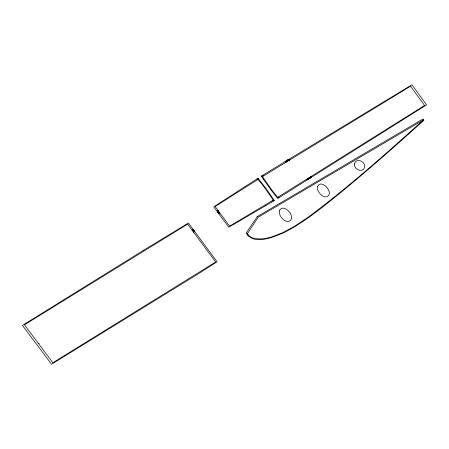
<?xml version="1.0" encoding="UTF-8"?>
<svg xmlns="http://www.w3.org/2000/svg" width="449" height="449" viewBox="0 0 449 449"><rect width="100%" height="100%" fill="white"/><g stroke="black" fill="none" stroke-linecap="round" stroke-linejoin="round"><path stroke-width="0.67" d="M248.112 234.861L248.078 234.771A10.417 8.166 -23.9 0 1 247.382 233.66L258.27 217.136L423.53 119.849C387.319 152.436 348.783 187.065 308.721 216.772A74.596 58.46 -23.9 0 1 307.402 217.709L294.628 226.178A64.757 50.748 -23.9 0 1 293.393 226.925L283.841 232.116A26.895 21.081 -23.9 0 1 282.696 232.666L270.932 237.184A14.834 11.629 -23.9 0 1 269.956 237.454L268.996 237.695A18.88 14.795 -23.9 0 1 268.059 237.914L267.144 238.11A21.445 16.809 -23.9 0 1 266.246 238.284L263.142 238.733A22.343 17.511 -23.9 0 1 262.351 238.801L261.335 238.868A18.257 14.306 -23.9 0 1 260.6 238.896L259.432 238.902A14.879 11.663 -23.9 0 1 258.764 238.885L258.338 238.862M193.199 230.994C193.513 232.217 193.525 229.871 194.198 230.893C194.047 230.337 193.188 232.256 193.193 230.988M143.848 250.071L22.45 325.43L51.512 364.229L197.358 274.401L217.092 261.739L188.423 223.007L185.981 224.534M288.718 159.423L288.309 159.793L288.954 159.81L288.516 160.08L288.713 160.349L289.246 160.147L288.645 160.512L288.118 159.788L411.924 84.771L426.55 104.847L422.335 107.513M220.055 202.757L213.752 206.888L228.732 227.149L234.176 224.045M219.303 203.874L215.155 206.591L229.562 226.077L233.89 223.613M219.365 203.835L258.007 179.387A328.387 257.356 -23.9 0 1 264.051 186.941L273.25 200.074L233.963 223.568M220.122 202.712L220.644 202.37M220.728 202.319L236.354 192.194M236.354 192.194L245.44 186.352M422.335 107.513L277.796 198.436L271.123 190.112M245.44 186.352L257.945 178.287L266.538 189.164L274.339 200.54L271.819 202.028M185.981 224.534L143.848 250.071M271.813 202.022L265.365 205.827M288.847 159.288L261.369 176.137L263.647 179.634M38.665 343.788L52.864 362.764L215.66 262.003L187.626 224.124L24.448 324.823L38.665 343.788L39.203 343.463M265.365 205.822L253.578 212.775M253.578 212.775L238.318 221.671M238.587 221.514L234.277 223.984M236.37 222.788L236.668 222.62M289.105 159.182C290.531 159.019 289.437 160.725 288.859 159.333M310.944 176.945C310.652 177.81 311.499 176.468 310.54 177.058L310.983 177.664L311.09 176.861M257.917 238.84L257.709 238.823A11.977 9.384 -23.9 0 1 257.114 238.773L255.823 238.604A10.956 8.587 -23.9 0 1 255.318 238.514L254.229 238.279A11.809 9.255 -23.9 0 1 253.404 238.054L252.456 237.74A12.92 10.125 -23.9 0 1 251.502 237.353L249.852 236.443M249.784 236.393L248.724 235.534A8.037 6.303 -23.9 0 1 248.106 234.866M248.566 236.247L246.709 233.744M271.117 190.107L263.653 179.639M310.803 177.681L310.54 177.933M310.702 177.742C310.882 176.35 308.822 178.186 309.726 177.658L310.113 178.191L309.832 177.596L310.248 177.327L310.596 177.81M308.283 179.224L308.02 179.477M308.182 179.286L307.891 178.68L307.408 178.977L307.616 179.578L306.981 179.235L307.183 179.836C305.646 178.668 307.952 180.891 307.105 179.308L307.75 179.634L307.514 178.91M308.076 179.347L307.576 178.87M354.536 164.031C353.503 169.711 363.499 173.398 364.594 166.843C365.621 161.163 355.625 157.476 354.536 164.031M192.61 230.511C193.699 231.858 193.979 228.799 192.61 230.511M217.771 212.035C218.865 213.382 219.14 210.323 217.771 212.035M317.443 186.694C316.236 192.273 326.109 201.545 329.252 194.265C330.458 188.687 320.58 179.415 317.443 186.694M279.351 210.935C278.049 216.744 288.309 226.206 291.553 218.674C292.849 212.865 282.595 203.408 279.351 210.935M193.603 230.303C192.767 231.645 192.57 229.562 193.603 230.303M218.697 212.411C217.338 213.814 220.336 211.799 218.697 212.411M218.764 211.827C217.939 213.163 217.72 211.086 218.764 211.827M285.199 161.78L285.519 162.218L286.097 161.999L285.143 162.134L285.643 161.376L285.199 161.78M308.979 178.191L309.361 178.545L309.574 178.085C310.22 178.943 308.16 178.618 309.08 177.939A0.606 0.471 -23.9 0 1 309.316 177.843L308.979 178.191M273.419 200.703L272.919 200.669L273.419 200.703M278.268 197.712L277.768 197.672L278.268 197.712M273.941 200.462L273.25 201.006L272.739 200.641L273.699 200.052L273.941 200.462M278.79 197.465L278.099 198.015L277.589 197.644L278.548 197.06L278.79 197.465M273.795 200.456L273.379 200.389L273.795 200.456M278.649 197.459L278.228 197.392L278.644 197.487M289.51 159.361L289.049 159.339L289.51 159.361M257.277 216.598L246.394 232.666C252.725 246.013 273.767 236.937 283.302 232.952C305.634 221.8 324.745 205.378 344.057 189.792C371.244 167.252 397.831 143.994 423.935 120.203L423.009 118.951L257.277 216.598M192.896 229.372C190.948 231.437 194.748 228.766 192.514 230.09C194.327 228.103 190.533 230.792 192.896 229.372M218.062 210.895C216.115 212.961 219.909 210.289 217.681 211.614C219.494 209.627 215.7 212.315 218.062 210.895M258.181 178.814L257.4 179.645L257.344 179.039L256.957 179.039L258.181 178.814M263.052 175.755L262.272 176.592L262.216 175.98L261.829 175.986L263.052 175.755M258.007 178.831L257.473 178.994L258.007 178.831M262.878 175.778L262.345 175.941L262.878 175.778M421.375 107.491L277.712 197.313A328.387 257.356 -23.9 0 1 271.673 189.764L262.474 176.631L410.543 86.214L424.58 105.476L421.375 107.491M286.327 160.888L285.727 161.253L286.249 161.977L286.849 161.606L286.316 161.814L286.501 161.191L286.058 161.46L286.327 160.888M286.647 160.691L286.99 161.522L286.658 160.826C288.746 162.224 286.327 159.333 287.45 161.023L286.647 160.691M288.022 159.85L287.248 160.321L287.635 160.209L288.101 160.849L287.764 160.13L288.022 159.85M219.527 212.646L218.568 213.23L218.899 213.685L219.106 213.039L219.348 213.37L219.482 212.809L219.858 213.095L219.527 212.646M194.366 231.123L193.407 231.706L193.732 232.161L193.586 231.735L194.299 231.779L194.322 231.286L194.692 231.572L194.366 231.123M308.171 178.511L308.457 179.202L308.177 178.623C309.917 179.785 307.902 177.377 308.839 178.792L308.171 178.511"/></g></svg>
